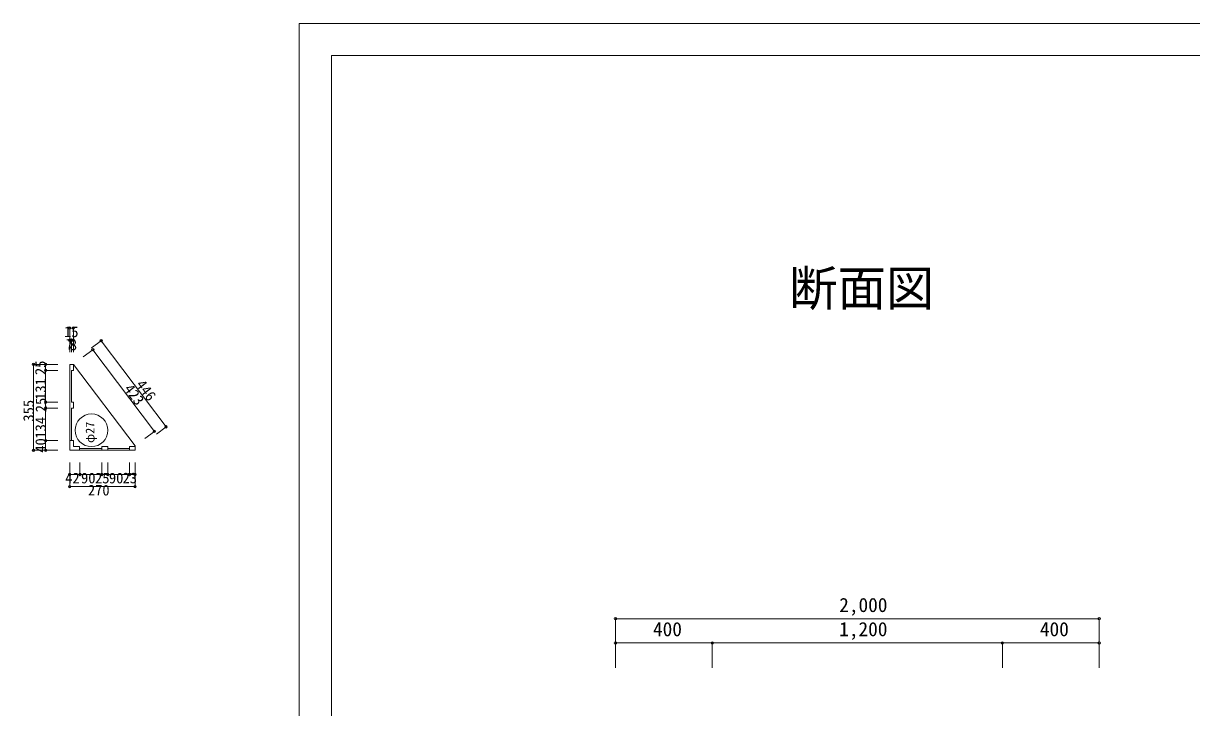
# Model space of a CAD drawing. Units: millimetres, scale not verified. Extents: x -5341 to 4200, y -2970 to 2970.
# Drawn here: x -5341 to -509, y 142 to 2970 of the extents above; entities that cross this region are included whole.
import ezdxf
from ezdxf.enums import TextEntityAlignment as Align

# ---------------------------------------------------------------- set-up
doc = ezdxf.new("R2010")
doc.units = ezdxf.units.MM
doc.header["$LTSCALE"] = 20
doc.header["$PDMODE"] = 32
doc.header["$PDSIZE"] = 10
doc.layers.add('0-0', color=7, linetype='Continuous', lineweight=18)
doc.layers.add('1-0', color=7, linetype='Continuous', lineweight=18)
doc.styles.add('ＭＳ ゴシック', font='')
doc.styles.get('ＭＳ ゴシック').set_extended_font_data('MS Gothic')

msp = doc.modelspace()

# ---------------------------------------------------------------- linework, layer by layer
at = {"layer": '0-0'}
msp.add_lwpolyline([(4200, 2970), (-4200, 2970), (-4200, -2970), (4200, -2970)], close=True, dxfattribs=at)
msp.add_lwpolyline([(4066.67, 2836.67), (-4066.67, 2836.67), (-4066.67, -2836.67)], dxfattribs=at)
at = {"layer": '1-0', "color": 3}
msp.add_line((-5133.73, 1710.56), (-5148.73, 1710.56), dxfattribs=at)
at = {"layer": '1-0', "color": 4}
for p, q in [((-5133.73, 1710.56), (-5148.73, 1710.56)), ((-5148.73, 1710.56), (-5148.73, 1660.56)), ((-5133.73, 1710.56), (-5133.73, 1660.56)), ((-5141.73, 1660.56), (-5148.73, 1660.56)), ((-5148.73, 1660.56), (-5148.73, 1610.56)), ((-5133.73, 1660.56), (-5141.73, 1660.56)), ((-5141.73, 1660.56), (-5141.73, 1610.56)), ((-5141.73, 1660.56), (-5141.73, 1610.56)), ((-5133.73, 1660.56), (-5133.73, 1610.56)), ((-5018.69, 1658.55), (-5058.63, 1628.46)), ((-4750.28, 1302.35), (-5018.69, 1658.55)), ((-5053.25, 1621.33), (-5093.18, 1591.24)), ((-4798.92, 1283.82), (-5053.25, 1621.33)), ((-5298.73, 1205.56), (-5298.73, 1560.56)), ((-5298.73, 1560.56), (-5248.73, 1560.56)), ((-5248.73, 1535.56), (-5248.73, 1560.56)), ((-5248.73, 1560.56), (-5198.73, 1560.56)), ((-5248.73, 1404.56), (-5248.73, 1535.56)), ((-5248.73, 1535.56), (-5198.73, 1535.56)), ((-5248.73, 1379.56), (-5248.73, 1404.56)), ((-5248.73, 1404.56), (-5198.73, 1404.56)), ((-5248.73, 1245.56), (-5248.73, 1379.56)), ((-5248.73, 1379.56), (-5198.73, 1379.56)), ((-4798.92, 1283.82), (-4838.86, 1253.73)), ((-4750.28, 1302.35), (-4790.21, 1272.26)), ((-5248.73, 1205.56), (-5248.73, 1245.56)), ((-5248.73, 1245.56), (-5198.73, 1245.56)), ((-5298.73, 1205.56), (-5248.73, 1205.56)), ((-5248.73, 1205.56), (-5198.73, 1205.56)), ((-5148.73, 1105.56), (-5148.73, 1155.56)), ((-5106.73, 1105.56), (-5106.73, 1155.56)), ((-5016.73, 1105.56), (-5016.73, 1155.56)), ((-4991.73, 1105.56), (-4991.73, 1155.56)), ((-4901.73, 1105.56), (-4901.73, 1155.56)), ((-4878.73, 1105.56), (-4878.73, 1155.56)), ((-5148.73, 1105.56), (-5106.73, 1105.56)), ((-5148.73, 1055.56), (-5148.73, 1105.56)), ((-5106.73, 1105.56), (-5016.73, 1105.56)), ((-5016.73, 1105.56), (-4991.73, 1105.56)), ((-4991.73, 1105.56), (-4901.73, 1105.56)), ((-4901.73, 1105.56), (-4878.73, 1105.56)), ((-4878.73, 1055.56), (-4878.73, 1105.56)), ((-4878.73, 1055.56), (-5148.73, 1055.56)), ((-2891.84, 509.27), (-891.84, 509.27)), ((-2891.84, 509.27), (-2891.84, 409.27)), ((-891.84, 509.27), (-891.84, 409.27)), ((-2891.84, 409.27), (-2491.84, 409.27)), ((-2891.84, 409.27), (-2891.84, 306.77)), ((-2491.84, 409.27), (-2491.84, 306.77)), ((-2491.84, 409.27), (-1291.84, 409.27)), ((-1291.84, 409.27), (-1291.84, 306.77)), ((-1291.84, 409.27), (-891.84, 409.27)), ((-891.84, 409.27), (-891.84, 306.77))]:
    msp.add_line(p, q, dxfattribs=at)
at = {"layer": '1-0'}
for p, q in [((-5148.73, 1560.56), (-5146.73, 1560.56)), ((-4878.73, 1205.56), (-4878.73, 1207.56))]:
    msp.add_line(p, q, dxfattribs=at)
at = {"layer": '1-0', "color": 6}
for p, q in [((-5148.73, 1560.56), (-5148.73, 1233.56)), ((-5133.73, 1535.56), (-5133.73, 1560.56)), ((-5133.73, 1560.56), (-4878.73, 1223.56)), ((-5141.73, 1535.56), (-5133.73, 1535.56)), ((-5141.73, 1404.56), (-5141.73, 1535.56)), ((-5133.73, 1404.56), (-5141.73, 1404.56)), ((-5133.73, 1379.56), (-5133.73, 1404.56)), ((-5133.73, 1379.56), (-5133.73, 1404.56)), ((-5133.73, 1379.56), (-5133.73, 1404.56)), ((-5141.73, 1245.56), (-5141.73, 1379.56)), ((-5141.73, 1379.56), (-5133.73, 1379.56)), ((-5148.73, 1212.56), (-5148.73, 1205.56)), ((-5133.73, 1220.56), (-5133.73, 1245.56)), ((-5108.73, 1220.56), (-5133.73, 1220.56)), ((-5108.73, 1220.56), (-5133.73, 1220.56)), ((-5016.73, 1212.56), (-5108.73, 1212.56)), ((-4991.73, 1220.56), (-5016.73, 1220.56)), ((-4991.73, 1220.56), (-5016.73, 1220.56)), ((-4991.73, 1205.56), (-4991.73, 1220.56)), ((-4991.73, 1205.56), (-4991.73, 1212.56)), ((-4901.73, 1212.56), (-4991.73, 1212.56)), ((-4901.73, 1220.56), (-4901.73, 1205.56)), ((-4901.73, 1220.56), (-4901.73, 1205.56)), ((-4878.73, 1220.56), (-4901.73, 1220.56)), ((-4878.73, 1220.56), (-4901.73, 1220.56)), ((-4878.73, 1220.56), (-4878.73, 1223.56)), ((-4878.73, 1205.56), (-4878.73, 1212.56)), ((-5131.73, 1205.56), (-5106.73, 1205.56)), ((-4878.73, 1205.56), (-5108.73, 1205.56))]:
    msp.add_line(p, q, dxfattribs=at)
for points in [[(-5133.73, 1537.56), (-5133.73, 1560.56), (-5148.73, 1560.56)], [(-5148.73, 1205.56), (-5148.73, 1245.56), (-5133.73, 1245.56)], [(-5148.73, 1205.56), (-5108.73, 1205.56), (-5108.73, 1220.56)], [(-4878.73, 1205.56), (-4878.73, 1220.56), (-4901.73, 1220.56)]]:
    msp.add_lwpolyline(points, dxfattribs=at)
msp.add_lwpolyline([(-5016.73, 1205.56), (-4991.73, 1205.56), (-4991.73, 1220.56), (-5016.73, 1220.56)], close=True, dxfattribs=at)
msp.add_circle((-5058.73, 1288.06), 67.5, dxfattribs=at)
at = {"layer": '1-0', "color": 4}
for p in [(-5148.73, 1710.56), (-5133.73, 1710.56), (-5148.73, 1660.56), (-5141.73, 1660.56), (-5133.73, 1660.56), (-5018.69, 1658.55), (-5053.25, 1621.33), (-5298.73, 1560.56), (-5248.73, 1560.56), (-5248.73, 1535.56), (-5248.73, 1404.56), (-5248.73, 1379.56), (-4750.28, 1302.35), (-4798.92, 1283.82), (-5298.73, 1205.56), (-5248.73, 1245.56), (-5248.73, 1205.56), (-5148.73, 1105.56), (-5106.73, 1105.56), (-5016.73, 1105.56), (-4991.73, 1105.56), (-4901.73, 1105.56), (-4878.73, 1105.56), (-5148.73, 1055.56), (-4878.73, 1055.56), (-2891.84, 509.27), (-891.84, 509.27), (-2891.84, 409.27), (-2491.84, 409.27), (-1291.84, 409.27), (-891.84, 409.27)]:
    msp.add_point(p, dxfattribs=at)

# ---------------------------------------------------------------- texts
at = {"layer": '1-0', "color": 4, "style": 'ＭＳ ゴシック'}
for s, height, p in [('断面図', 146.6, (-2173.56, 1758.32)), ('15', 43.99, (-5172.44, 1660.01)), ('7', 43.99, (-5164.35, 1608.25)), ('8', 43.99, (-5148.81, 1606.05)), ('42', 43.99, (-5167.73, 1055.56)), ('90', 43.99, (-5102.05, 1055.69)), ('25', 43.99, (-5044.23, 1055.56)), ('90', 43.99, (-4986.73, 1055.56)), ('23', 43.99, (-4930.41, 1055.97)), ('270', 43.99, (-5073.73, 1005.56)), ('2,000', 58.65, (-1966.84, 519.27)), ('400', 58.65, (-2736.84, 419.27)), ('1,200', 58.65, (-1966.84, 419.27)), ('400', 58.65, (-1136.84, 419.27))]:
    msp.add_text(s, height=height, dxfattribs=at).set_placement(p, align=Align.BOTTOM_LEFT)
for s, height, rotation, p in [('25', 43.99, 90, (-5235.05, 1516.45)), ('131', 43.99, 90, (-5234.16, 1413.84)), ('423', 43.99, 307, (-4937.08, 1450.55)), ('446', 43.99, 307, (-4887.96, 1468.44)), ('355', 43.99, 90, (-5283.93, 1324.06)), ('25', 43.99, 90, (-5232.82, 1362.67)), ('134', 43.99, 90, (-5233.93, 1253.73)), ('φ27', 36.66, 90, (-5035.43, 1235.65)), ('40', 43.99, 90, (-5233.93, 1195.45))]:
    msp.add_text(s, height=height, rotation=rotation, dxfattribs=at).set_placement(p, align=Align.BOTTOM_LEFT)

doc.saveas('drawing.dxf')
